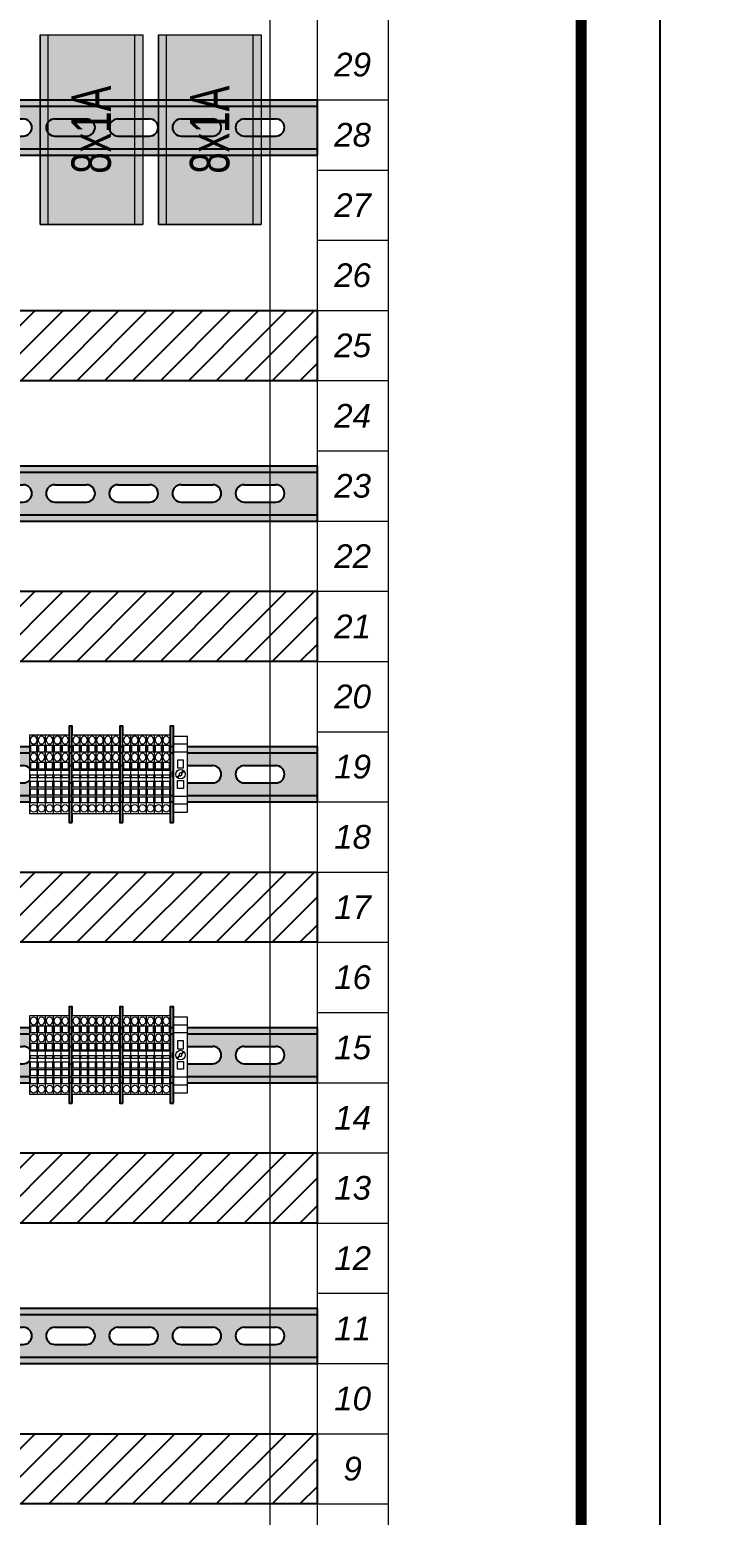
# Model space of a CAD drawing. Header units: millimetres. Extents: x 1414 to 7445, y -6250 to 7681.
# Drawn here: x 2543.8 to 2587.7, y -6033.7 to -5939.6 of the extents above; entities that cross this region are included whole.
import ezdxf

# ---------------------------------------------------------------- set-up
doc = ezdxf.new("R2010")
doc.units = ezdxf.units.MM
doc.set_wipeout_variables(frame=1)
for name, color, linetype in [('FORMAT', 7, 'Continuous'), ('Рамка', 7, 'Continuous'), ('Схемы и шкафы', 7, 'Continuous')]:
    doc.layers.add(name, color=color, linetype=linetype)
doc.styles.get("Standard").update_dxf_attribs({"font": 'romans.shx', "width": 0.7, "height": 2.5})
doc.styles.add('ГОСТ', font='', dxfattribs={"height": 2.5})
doc.styles.get('ГОСТ').set_extended_font_data('Arial', italic=True)

# ---------------------------------------------------------------- blocks, each defined once
blk = doc.blocks.new('Формат А3х3 (гор.)')
blk.add_lwpolyline([(0, 420), (891, 420), (891, 0), (0, 0), (0, 420)])
blk = doc.blocks.new('*U53')
at = {"layer": 'FORMAT', "color": 7}
blk.add_blockref('Формат А3х3 (гор.)', (0, 0), dxfattribs=at)
blk = doc.blocks.new('A$C0D7F3277')
at = {"color": 0, "lineweight": 0}
for p, q in [((61.717, 210.906), (61.717, 21.871)), ((64.717, 146.456), (69.217, 146.456)), ((64.717, 142.011), (69.217, 142.011)), ((64.717, 137.566), (69.217, 137.566)), ((64.717, 133.121), (69.217, 133.121)), ((64.717, 128.676), (69.217, 128.676)), ((64.717, 124.231), (69.217, 124.231)), ((64.717, 119.786), (69.217, 119.786)), ((64.717, 115.341), (69.217, 115.341)), ((64.717, 110.896), (69.217, 110.896)), ((64.717, 106.451), (69.217, 106.451)), ((64.717, 102.006), (69.217, 102.006)), ((64.717, 97.561), (69.217, 97.561)), ((64.717, 93.116), (69.217, 93.116)), ((64.717, 88.671), (69.217, 88.671)), ((64.717, 84.226), (69.217, 84.226)), ((64.717, 79.781), (69.217, 79.781)), ((64.717, 75.336), (69.217, 75.336)), ((64.717, 70.891), (69.217, 70.891)), ((64.717, 66.446), (69.217, 66.446)), ((64.717, 62.001), (69.217, 62.001)), ((64.717, 57.556), (69.217, 57.556))]:
    blk.add_line(p, q, dxfattribs=at)
for points in [[(9.217, 214), (69.217, 214), (69.217, 17.371), (9.217, 17.371)], [(9.217, 214), (69.217, 214), (69.217, 11), (9.217, 11)], [(13.717, 210.906), (64.717, 210.906), (64.717, 21.871), (13.717, 21.871)]]:
    blk.add_lwpolyline(points, close=True, dxfattribs=at)
at = {"color": 0, "lineweight": 0, "char_height": 1.5, "width": 4.5, "attachment_point": 5, "style": 'ГОСТ'}
for s, insert in [('29', (66.967, 148.678)), ('28', (66.967, 144.233)), ('27', (66.967, 139.788)), ('26', (66.967, 135.343)), ('25', (66.967, 130.898)), ('24', (66.967, 126.453)), ('23', (66.967, 122.008)), ('22', (66.967, 117.563)), ('21', (66.967, 113.118)), ('20', (66.967, 108.673)), ('19', (66.967, 104.228)), ('18', (66.967, 99.783)), ('17', (66.967, 95.338)), ('16', (66.967, 90.893)), ('15', (66.967, 86.448)), ('14', (66.967, 82.003)), ('13', (66.967, 77.558)), ('12', (66.967, 73.113)), ('11', (66.967, 68.668)), ('10', (66.967, 64.223)), ('9', (66.967, 59.778))]:
    blk.add_mtext(s, dxfattribs=dict(at, insert=insert))
blk = doc.blocks.new('*U77')
at = {"color": 0, "lineweight": 0}
blk.add_blockref('A$C0D7F3277', (1.386, 10.603), dxfattribs=at)
blk = doc.blocks.new('Din-рейка')
at = {"true_color": 0xffffff}
h = blk.add_hatch(color=7, dxfattribs=at)
h.paths.add_polyline_path([(51, 3.1), (51, 3.5), (0, 3.5), (0, 3.1)])
h.paths.add_polyline_path([(0, 3.1), (0, 0.4), (51, 0.4), (51, 3.1)])
h.paths.add_polyline_path([(12.388, 1.203), (10.388, 1.203, -1), (10.388, 2.297), (12.388, 2.297, -1)], flags=16)
h.paths.add_polyline_path([(14.388, 2.297), (16.388, 2.297, -1), (16.388, 1.203), (14.388, 1.203, -1)], flags=16)
h.paths.add_polyline_path([(8.388, 1.203), (6.388, 1.203, -1), (6.388, 2.297), (8.388, 2.297, -1)], flags=16)
h.paths.add_polyline_path([(18.388, 2.297), (20.388, 2.297, -1), (20.388, 1.203), (18.388, 1.203, -1)], flags=16)
h.paths.add_polyline_path([(4.388, 1.203), (2.388, 1.203, -1), (2.388, 2.297), (4.388, 2.297, -1)], flags=16)
h.paths.add_polyline_path([(22.388, 2.297), (24.388, 2.297, -1), (24.388, 1.203), (22.388, 1.203, -1)], flags=16)
h.paths.add_polyline_path([(26.388, 2.297), (28.388, 2.297, -1), (28.388, 1.203), (26.388, 1.203, -1)], flags=16)
h.paths.add_polyline_path([(30.388, 2.297), (32.388, 2.297, -1), (32.388, 1.203), (30.388, 1.203, -1)], flags=16)
h.paths.add_polyline_path([(34.388, 2.297), (36.388, 2.297, -1), (36.388, 1.203), (34.388, 1.203, -1)], flags=16)
h.paths.add_polyline_path([(38.388, 2.297), (40.388, 2.297, -1), (40.388, 1.203), (38.388, 1.203, -1)], flags=16)
h.paths.add_polyline_path([(42.388, 2.297), (44.388, 2.297, -1), (44.388, 1.203), (42.388, 1.203, -1)], flags=16)
h.paths.add_polyline_path([(46.388, 2.297), (48.388, 2.297, -1), (48.388, 1.203), (46.388, 1.203, -1)], flags=16)
h.paths.add_polyline_path([(0, 0.4), (0, 0), (51, 0), (51, 0.4)])
at = {"color": 0}
for p, q in [((0, 0), (0, 3.5)), ((0, 3.5), (48.528, 3.5)), ((0, 3.5), (51, 3.5)), ((0, 3.1), (51, 3.1)), ((51, 3.5), (51, 0)), ((2.388, 2.297), (4.388, 2.297)), ((6.388, 2.297), (8.388, 2.297)), ((10.388, 2.297), (12.388, 2.297)), ((14.388, 2.297), (16.388, 2.297)), ((18.388, 2.297), (20.388, 2.297)), ((22.388, 2.297), (24.388, 2.297)), ((26.388, 2.297), (28.388, 2.297)), ((30.388, 2.297), (32.388, 2.297)), ((34.388, 2.297), (36.388, 2.297)), ((38.388, 2.297), (40.388, 2.297)), ((42.388, 2.297), (44.388, 2.297)), ((46.388, 2.297), (48.388, 2.297)), ((2.388, 1.203), (4.388, 1.203)), ((6.388, 1.203), (8.388, 1.203)), ((10.388, 1.203), (12.388, 1.203)), ((14.388, 1.203), (16.388, 1.203)), ((18.388, 1.203), (20.388, 1.203)), ((22.388, 1.203), (24.388, 1.203)), ((26.388, 1.203), (28.388, 1.203)), ((30.388, 1.203), (32.388, 1.203)), ((34.388, 1.203), (36.388, 1.203)), ((38.388, 1.203), (40.388, 1.203)), ((42.388, 1.203), (44.388, 1.203)), ((46.388, 1.203), (48.388, 1.203)), ((0, 0.4), (51, 0.4)), ((0, 0), (51, 0))]:
    blk.add_line(p, q, dxfattribs=at)
for centre, start, end in [((2.388, 1.75), 90, 270), ((4.388, 1.75), 270, 90), ((6.388, 1.75), 90, 270), ((8.388, 1.75), 270, 90), ((10.388, 1.75), 90, 270), ((12.388, 1.75), 270, 90), ((14.388, 1.75), 90, 270), ((16.388, 1.75), 270, 90), ((18.388, 1.75), 90, 270), ((20.388, 1.75), 270, 90), ((22.388, 1.75), 90, 270), ((24.388, 1.75), 270, 90), ((26.388, 1.75), 90, 270), ((28.388, 1.75), 270, 90), ((30.388, 1.75), 90, 270), ((32.388, 1.75), 270, 90), ((34.388, 1.75), 90, 270), ((36.388, 1.75), 270, 90), ((38.388, 1.75), 90, 270), ((40.388, 1.75), 270, 90), ((42.388, 1.75), 90, 270), ((44.388, 1.75), 270, 90), ((46.388, 1.75), 90, 270), ((48.388, 1.75), 270, 90)]:
    blk.add_arc(centre, 0.547, start, end, dxfattribs=at)
blk = doc.blocks.new('*U140')
at = {"color": 0}
blk.add_blockref('Din-рейка', (0, 0), dxfattribs=at)
blk = doc.blocks.new('кабель канал')
at = {"layer": 'Схемы и шкафы', "color": 252}
for p, q in [((1349.761, 1048.201), (1397.761, 1048.201)), ((1349.761, 1043.756), (1349.761, 1048.201)), ((1397.761, 1048.201), (1397.761, 1043.756)), ((1397.761, 1043.756), (1349.761, 1043.756))]:
    blk.add_line(p, q, dxfattribs=at)
at = {"layer": 'Схемы и шкафы', "color": 252, "linetype": 'Continuous'}
for p, q in [((1349.761, 1044.569), (1353.393, 1048.201)), ((1349.761, 1046.337), (1351.625, 1048.201)), ((1350.716, 1043.756), (1355.161, 1048.201)), ((1351.917, 1046.726), (1353.393, 1048.201)), ((1351.917, 1044.958), (1355.161, 1048.201)), ((1352.484, 1043.756), (1356.929, 1048.201)), ((1354.251, 1043.756), (1358.696, 1048.201)), ((1356.019, 1043.756), (1360.464, 1048.201)), ((1357.787, 1043.756), (1362.232, 1048.201)), ((1359.555, 1043.756), (1364, 1048.201)), ((1361.323, 1043.756), (1365.768, 1048.201)), ((1363.09, 1043.756), (1367.535, 1048.201)), ((1364.858, 1043.756), (1369.303, 1048.201)), ((1366.626, 1043.756), (1371.071, 1048.201)), ((1368.394, 1043.756), (1372.839, 1048.201)), ((1370.161, 1043.756), (1374.606, 1048.201)), ((1371.929, 1043.756), (1376.374, 1048.201)), ((1373.697, 1043.756), (1378.142, 1048.201)), ((1375.465, 1043.756), (1379.91, 1048.201)), ((1377.232, 1043.756), (1381.677, 1048.201)), ((1379, 1043.756), (1383.445, 1048.201)), ((1380.768, 1043.756), (1385.213, 1048.201)), ((1382.536, 1043.756), (1386.981, 1048.201)), ((1384.303, 1043.756), (1388.749, 1048.201)), ((1386.071, 1043.756), (1390.516, 1048.201)), ((1387.839, 1043.756), (1392.284, 1048.201)), ((1389.607, 1043.756), (1394.052, 1048.201)), ((1391.375, 1043.756), (1395.82, 1048.201)), ((1393.142, 1043.756), (1397.587, 1048.201)), ((1394.91, 1043.756), (1397.761, 1046.607)), ((1396.678, 1043.756), (1397.761, 1044.839))]:
    blk.add_line(p, q, dxfattribs=at)
blk = doc.blocks.new('модуль 8х1А')
at = {"lineweight": 20, "ltscale": 100, "true_color": 0xffffff}
blk.add_hatch(color=7, dxfattribs=at).paths.add_polyline_path([(0, 12), (6.5, 12), (6.5, 0), (0, 0)])
at = {"color": 0, "lineweight": 20}
for p, q in [((0, 12), (6.5, 12)), ((0, 12), (0, 0)), ((0.5, 0), (0.5, 12)), ((6, 0), (6, 12)), ((6.5, 12), (6.5, 0)), ((0, 0), (6.5, 0))]:
    blk.add_line(p, q, dxfattribs=at)
at = {"color": 0, "lineweight": 20, "ltscale": 100}
blk.add_lwpolyline([(0, 12), (6.5, 12), (6.5, 0), (0, 0)], close=True, dxfattribs=at)
at = {"color": 0, "lineweight": 20, "insert": (3.25, 6), "char_height": 2.5, "width": 12, "attachment_point": 5, "rotation": 90}
blk.add_mtext('{\\fArial|b0|i0|c204|p34;8х1А}', dxfattribs=at)
blk = doc.blocks.new('*U146')
at = {"color": 0}
blk.add_blockref('модуль 8х1А', (0, 0), dxfattribs=at)
blk = doc.blocks.new('A$C053C11C2')
blk.add_wipeout([(0, 50), (5, 50), (5, 0), (0, 0)])
at = {"color": 0, "lineweight": 20}
blk.add_line((0, 27.65), (5, 27.65), dxfattribs=at)
for points in [[(0, 50), (5, 50), (5, 0), (0, 0)], [(4.5, 43.2), (0.5, 43.2), (0.5, 39.2), (4.5, 39.2)], [(4.5, 32.4), (0.5, 32.4), (0.5, 28.4), (4.5, 28.4)], [(4.5, 22.72), (0.5, 22.72), (0.5, 24.72), (4.5, 24.72)], [(4.5, 16.72), (0.5, 16.72), (0.5, 20.72), (4.5, 20.72)], [(4.5, 11.76), (0.5, 11.76), (0.5, 15.76), (4.5, 15.76)], [(4.5, 6.8), (0.5, 6.8), (0.5, 10.8), (4.5, 10.8)]]:
    blk.add_lwpolyline(points, close=True, dxfattribs=at)
at = {"color": 0, "lineweight": 20, "extrusion": (0, 0, -1)}
for centre in [(2.5, 46.61), (2.5, 35.81)]:
    blk.add_ellipse(centre, major_axis=(0, 2.45), ratio=0.868447, dxfattribs=at)
at = {"color": 0, "lineweight": 20}
blk.add_ellipse((2.5, 3.39), major_axis=(0, -2.45), ratio=0.868447, dxfattribs=at)
blk = doc.blocks.new('разделитель феникс')
at = {"true_color": 0x4c7664}
blk.add_hatch(color=117, dxfattribs=at).paths.add_polyline_path([(6.1, 0.2), (0, 0.2), (0, 0), (6.1, 0)])
blk.add_lwpolyline([(6.1, 0.2), (0, 0.2), (0, 0), (6.1, 0)], close=True)
at = {"char_height": 0.1, "attachment_point": 1}
for s, insert, width in [('61', (3.841, 0.122), 0.21915), ('2', (6.019, 0.153), 0.06426)]:
    blk.add_mtext(s, dxfattribs=dict(at, insert=insert, width=width))
blk = doc.blocks.new('A$C79625C4B')
blk.add_wipeout([(0, 48), (9, 48), (9, 0), (0, 0)])
at = {"color": 0, "lineweight": 20}
for p, q in [((9, 43), (0, 43)), ((9, 38), (0, 38)), ((2.23, 22.06), (3.69, 23.52)), ((2.56, 21.73), (4.11, 23.28)), ((4.89, 24.72), (6.47, 26.3)), ((5.31, 24.48), (6.8, 25.97)), ((9, 10), (0, 10)), ((9, 5), (0, 5))]:
    blk.add_line(p, q, dxfattribs=at)
for points in [[(9, 48), (0, 48), (0, 0), (9, 0)], [(6.5, 32.92), (2.5, 32.92), (2.5, 28), (6.5, 28)], [(6.5, 15.08), (2.5, 15.08), (2.5, 20), (6.5, 20)]]:
    blk.add_lwpolyline(points, close=True, dxfattribs=at)
at = {"color": 0, "lineweight": 20, "flags": 128}
blk.add_lwpolyline([(4.5, 24.94), (3.68, 24.47), (3.68, 23.53), (4.5, 23.06), (5.32, 23.53), (5.32, 24.47)], close=True, dxfattribs=at)
at = {"color": 0, "lineweight": 20}
blk.add_circle((4.5, 24), 3, dxfattribs=at)

msp = doc.modelspace()

# ---------------------------------------------------------------- linework, layer by layer
at = {"layer": 'FORMAT', "ltscale": 10, "const_width": 0.7}
msp.add_lwpolyline([(2393.682, -6123.205), (2578.682, -6123.205), (2578.682, -5836.205), (2393.682, -5836.205)], close=True, dxfattribs=at)
at = {"layer": 'Рамка', "color": 7, "ltscale": 10}
msp.add_lwpolyline([(2373.682, -6128.205), (2583.682, -6128.205), (2583.682, -5831.205), (2373.682, -5831.205)], close=True, dxfattribs=at)

# ---------------------------------------------------------------- block references
for name, p in [('*U146', (2544.416, -5951.946)), ('*U146', (2551.916, -5951.946)), ('*U140', (2510.957, -5947.556)), ('*U140', (2510.957, -5970.726)), ('*U140', (2510.957, -5988.506)), ('*U140', (2510.957, -6006.286)), ('*U140', (2510.957, -6024.066))]:
    msp.add_blockref(name, p)
at = {"layer": 'Рамка', "color": 7}
msp.add_blockref('*U53', (2583.682, -6128.205), dxfattribs=at)
at = {"layer": 'Схемы и шкафы', "color": 0, "lineweight": 20, "ltscale": 100}
msp.add_blockref('*U77', (2495.854, -6101.114), dxfattribs=at)
at = {"layer": 'Схемы и шкафы', "lineweight": 30}
for p in [(1164.196, -7005.592), (1164.196, -7023.372), (1164.196, -7041.152), (1164.196, -7058.932), (1164.196, -7076.712)]:
    msp.add_blockref('кабель канал', p, dxfattribs=at)

# ---------------------------------------------------------------- next in the draw order: block references
at = {"color": 253, "lineweight": 40, "xscale": 0.1000000000003638, "yscale": 0.1000000000003638, "zscale": 0.1000000000003638}
for p in [(2543.756, -5989.256), (2543.756, -6007.036)]:
    msp.add_blockref('A$C053C11C2', p, dxfattribs=at)

# ---------------------------------------------------------------- next in the draw order: block references
at = {"color": 1, "lineweight": 40, "xscale": 0.1000000000003638, "yscale": 0.1000000000003638, "zscale": 0.1000000000003638}
for p in [(2544.256, -5989.256), (2544.256, -6007.036)]:
    msp.add_blockref('A$C053C11C2', p, dxfattribs=at)

# ---------------------------------------------------------------- next in the draw order: block references
at = {"color": 5, "lineweight": 40, "xscale": 0.1000000000003638, "yscale": 0.1000000000003638, "zscale": 0.1000000000003638}
for p in [(2544.756, -5989.256), (2544.756, -6007.036)]:
    msp.add_blockref('A$C053C11C2', p, dxfattribs=at)

# ---------------------------------------------------------------- next in the draw order: block references
at = {"color": 1, "lineweight": 40, "xscale": 0.1000000000003638, "yscale": 0.1000000000003638, "zscale": 0.1000000000003638}
for p in [(2545.256, -5989.256), (2545.256, -6007.036)]:
    msp.add_blockref('A$C053C11C2', p, dxfattribs=at)

# ---------------------------------------------------------------- next in the draw order: block references
at = {"color": 5, "lineweight": 40, "xscale": 0.1000000000003638, "yscale": 0.1000000000003638, "zscale": 0.1000000000003638}
for p in [(2545.756, -5989.256), (2545.756, -6007.036)]:
    msp.add_blockref('A$C053C11C2', p, dxfattribs=at)

# ---------------------------------------------------------------- next in the draw order: block references
at = {"rotation": 270}
for p in [(2546.256, -5983.706), (2546.256, -6001.486)]:
    msp.add_blockref('разделитель феникс', p, dxfattribs=at)

# ---------------------------------------------------------------- next in the draw order: block references
at = {"color": 253, "lineweight": 40, "xscale": 0.1000000000003638, "yscale": 0.1000000000003638, "zscale": 0.1000000000003638}
for p in [(2546.456, -5989.256), (2546.456, -6007.036)]:
    msp.add_blockref('A$C053C11C2', p, dxfattribs=at)

# ---------------------------------------------------------------- next in the draw order: block references
for p in [(2546.956, -5989.256), (2546.956, -6007.036)]:
    msp.add_blockref('A$C053C11C2', p, dxfattribs=at)

# ---------------------------------------------------------------- next in the draw order: block references
at = {"color": 1, "lineweight": 40, "xscale": 0.1000000000003638, "yscale": 0.1000000000003638, "zscale": 0.1000000000003638}
for p in [(2547.456, -5989.256), (2547.456, -6007.036)]:
    msp.add_blockref('A$C053C11C2', p, dxfattribs=at)

# ---------------------------------------------------------------- next in the draw order: block references
at = {"color": 5, "lineweight": 40, "xscale": 0.1000000000003638, "yscale": 0.1000000000003638, "zscale": 0.1000000000003638}
for p in [(2547.956, -5989.256), (2547.956, -6007.036)]:
    msp.add_blockref('A$C053C11C2', p, dxfattribs=at)

# ---------------------------------------------------------------- next in the draw order: block references
at = {"color": 1, "lineweight": 40, "xscale": 0.1000000000003638, "yscale": 0.1000000000003638, "zscale": 0.1000000000003638}
for p in [(2548.456, -5989.256), (2548.456, -6007.036)]:
    msp.add_blockref('A$C053C11C2', p, dxfattribs=at)

# ---------------------------------------------------------------- next in the draw order: block references
at = {"color": 5, "lineweight": 40, "xscale": 0.1000000000003638, "yscale": 0.1000000000003638, "zscale": 0.1000000000003638}
for p in [(2548.956, -5989.256), (2548.956, -6007.036)]:
    msp.add_blockref('A$C053C11C2', p, dxfattribs=at)

# ---------------------------------------------------------------- next in the draw order: block references
at = {"rotation": 270}
for p in [(2549.456, -5983.706), (2549.456, -6001.486)]:
    msp.add_blockref('разделитель феникс', p, dxfattribs=at)

# ---------------------------------------------------------------- next in the draw order: block references
at = {"color": 253, "lineweight": 40, "xscale": 0.1000000000003638, "yscale": 0.1000000000003638, "zscale": 0.1000000000003638}
for p in [(2549.656, -5989.256), (2549.656, -6007.036)]:
    msp.add_blockref('A$C053C11C2', p, dxfattribs=at)

# ---------------------------------------------------------------- next in the draw order: block references
for p in [(2550.156, -5989.256), (2550.156, -6007.036)]:
    msp.add_blockref('A$C053C11C2', p, dxfattribs=at)

# ---------------------------------------------------------------- next in the draw order: block references
at = {"color": 1, "lineweight": 40, "xscale": 0.1000000000003638, "yscale": 0.1000000000003638, "zscale": 0.1000000000003638}
for p in [(2550.656, -5989.256), (2550.656, -6007.036)]:
    msp.add_blockref('A$C053C11C2', p, dxfattribs=at)

# ---------------------------------------------------------------- next in the draw order: block references
at = {"color": 5, "lineweight": 40, "xscale": 0.1000000000003638, "yscale": 0.1000000000003638, "zscale": 0.1000000000003638}
for p in [(2551.156, -5989.256), (2551.156, -6007.036)]:
    msp.add_blockref('A$C053C11C2', p, dxfattribs=at)

# ---------------------------------------------------------------- next in the draw order: block references
at = {"color": 1, "lineweight": 40, "xscale": 0.1000000000003638, "yscale": 0.1000000000003638, "zscale": 0.1000000000003638}
for p in [(2551.656, -5989.256), (2551.656, -6007.036)]:
    msp.add_blockref('A$C053C11C2', p, dxfattribs=at)

# ---------------------------------------------------------------- next in the draw order: block references
at = {"color": 5, "lineweight": 40, "xscale": 0.1000000000003638, "yscale": 0.1000000000003638, "zscale": 0.1000000000003638}
for p in [(2552.156, -5989.256), (2552.156, -6007.036)]:
    msp.add_blockref('A$C053C11C2', p, dxfattribs=at)

# ---------------------------------------------------------------- next in the draw order: block references
at = {"rotation": 270}
for p in [(2552.656, -5983.706), (2552.656, -6001.486)]:
    msp.add_blockref('разделитель феникс', p, dxfattribs=at)

# ---------------------------------------------------------------- next in the draw order: block references
at = {"color": 18, "lineweight": 40, "true_color": 0x000000, "xscale": 0.1000000000003638, "yscale": 0.1000000000003638, "zscale": 0.1000000000003638}
for p in [(2552.856, -5989.156), (2552.856, -6006.936)]:
    msp.add_blockref('A$C79625C4B', p, dxfattribs=at)

doc.saveas('drawing.dxf')
